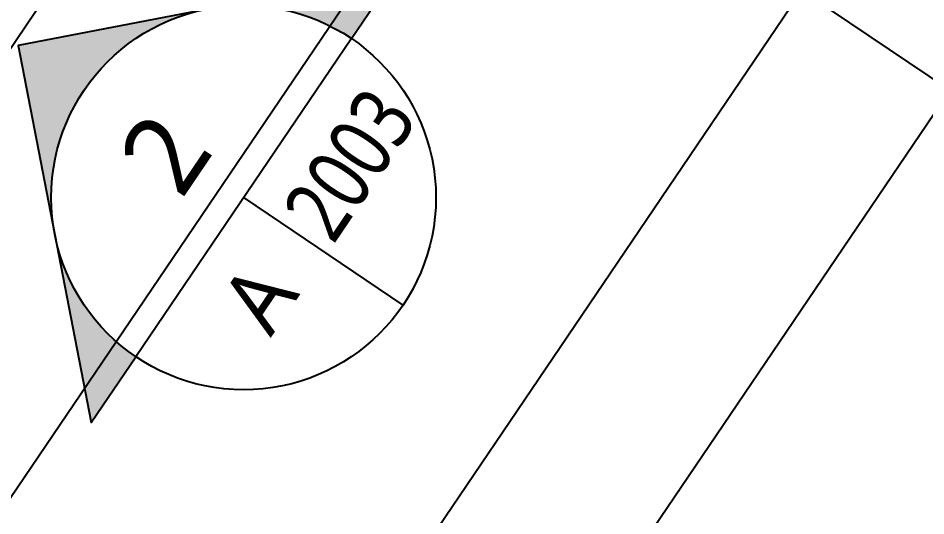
# Model space of a CAD drawing. Header units: millimetres. Extents: x -21000 to 567700, y 435000 to 850800.
# Drawn here: x 125806 to 145627, y 628834 to 639715 of the extents above; entities that cross this region are included whole.
import ezdxf
from ezdxf.enums import TextEntityAlignment as Align
from ezdxf.xclip import XClip

# ---------------------------------------------------------------- set-up
doc = ezdxf.new("R2010")
doc.units = ezdxf.units.MM
doc.header["$LTSCALE"] = 700
doc.header["$XCLIPFRAME"] = 2
doc.linetypes.add('AB_Pbase$0$주차장기둥$0$CEN', pattern=[62, 60, -1, 0, -1])
doc.layers.get('0').update_dxf_attribs({"color": 2})
doc.layers.add('AB_Pbase$0$주차장기둥$0$CEN_P', color=244, linetype='AB_Pbase$0$주차장기둥$0$CEN')
doc.layers.add('MAK2', color=7, linetype='Continuous')
doc.styles.add('돋움', font='malgun.ttf')

# ---------------------------------------------------------------- blocks, each defined once
blk = doc.blocks.new('AB_Pbase$0$주차장기둥$0$cen 1bl 지하')
at = {"layer": 'AB_Pbase$0$주차장기둥$0$CEN_P', "color": 5}
for p, q in [((110349, -18048), (120899, 100828)), ((115827, -18534), (126377, 100342)), ((123896, -19250), (134445, 99626)), ((127780, -19595), (138330, 99281)), ((45120, 15478), (136129, 7402))]:
    blk.add_line(p, q, dxfattribs=at)
blk = doc.blocks.new('AB_Pbase$0$주차장기둥')
at = {"rotation": 1.99999810188403}
blk.add_blockref('AB_Pbase$0$주차장기둥$0$cen 1bl 지하', (-253926, 27514), dxfattribs=at)
blk = doc.blocks.new('AB_Pbase')
at = {"rotation": 329.0000000345588}
blk.add_blockref('AB_Pbase$0$주차장기둥', (231893, 539971), dxfattribs=at)

msp = doc.modelspace()

# ---------------------------------------------------------------- block references
ref = msp.add_blockref('AB_Pbase', (0, 0))
XClip(ref).set_block_clipping_path([(-0.000000015, 445500.0000000148), (493845.7187941075, 839949.3912975936)])

# ---------------------------------------------------------------- next in the draw order: hatches: boundary and pattern name
at = {"layer": 'MAK2'}
h = msp.add_hatch(color=256, dxfattribs=at)
h.paths.add_polyline_path([(125809, 639119), (126605, 634996, -0.414214), (129933, 639916)])
h.paths.add_polyline_path([(129933, 639916, -0.198912), (133082, 639271), (134057, 640712)])
h.paths.add_polyline_path([(127401, 630872), (128376, 632313, -0.198912), (126605, 634996)])

# ---------------------------------------------------------------- next in the draw order: linework, layer by layer
for p, q in [((133082, 639271, 0), (128376, 632313, 0)), ((130729, 635792, 0), (134208, 633439, 0))]:
    msp.add_line(p, q, dxfattribs=at)
at = {"layer": 'MAK2', "elevation": 0}
msp.add_lwpolyline([(133082, 639271), (134057, 640712), (125809, 639119), (127401, 630872), (128376, 632313)], dxfattribs=at)
at = {"layer": 'MAK2'}
msp.add_circle((130729, 635792, 0), 4200, dxfattribs=at)

# ---------------------------------------------------------------- next in the draw order: texts
at = {"layer": 'MAK2', "color": 3, "style": '돋움', "width": 0.8}
msp.add_text('2003', height=1400, rotation=55.9286, dxfattribs=at).set_placement((133043, 636525, 0), align=Align.MIDDLE)
at = {"layer": 'MAK2', "color": 3, "style": '돋움'}
for s, height, p in [('2', 1750, (129003, 636769, 0)), ('A', 1400, (131064, 633599, 0))]:
    msp.add_text(s, height=height, rotation=55.9286, dxfattribs=at).set_placement(p, align=Align.MIDDLE)

doc.saveas('drawing.dxf')
